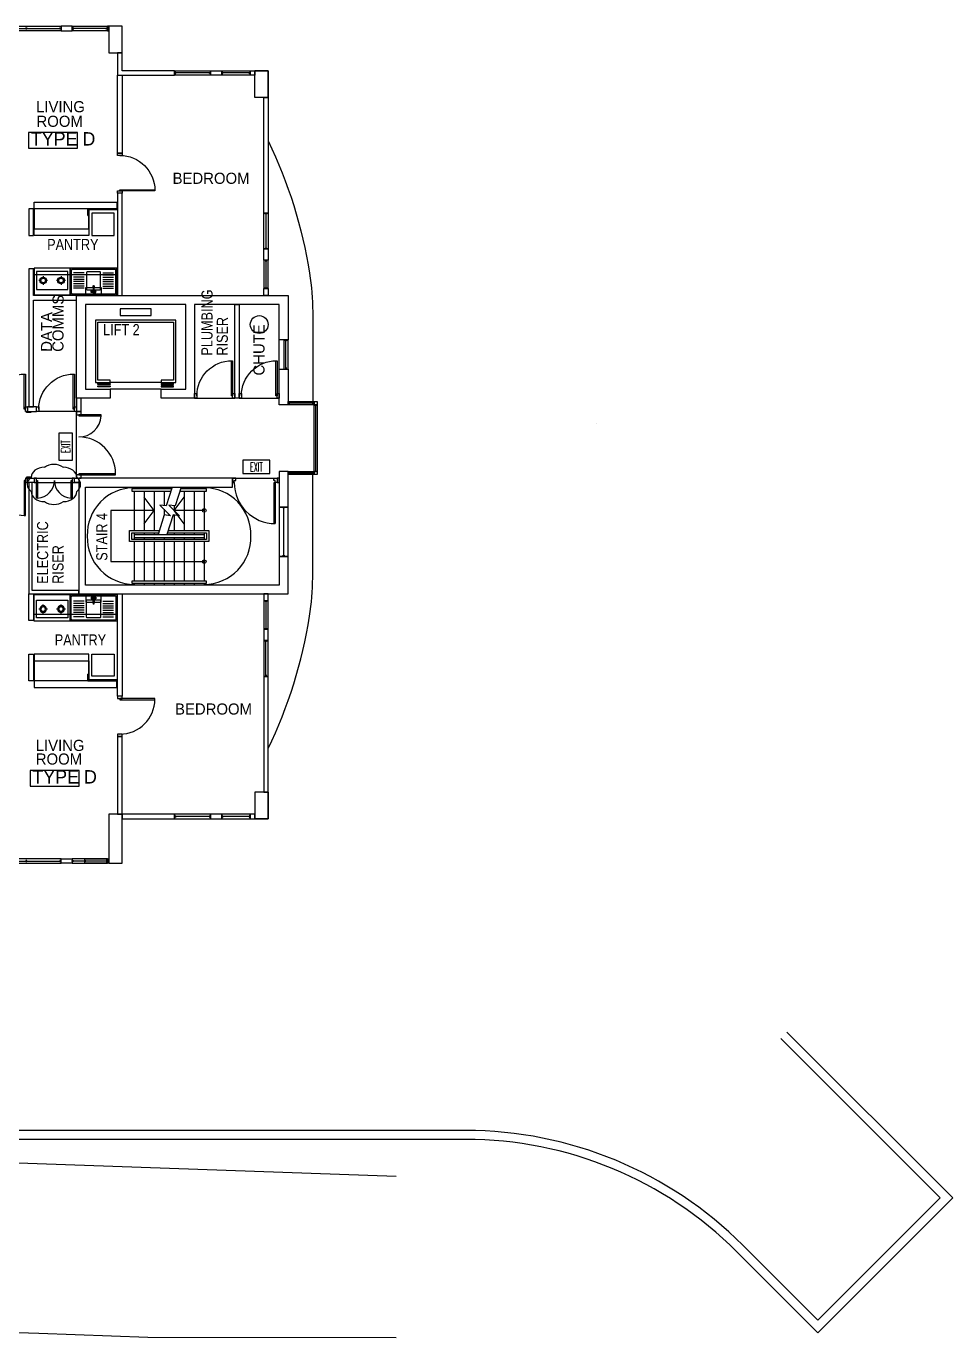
# Model space of a CAD drawing. Extents: x -7558 to 86771, y -44375 to 21100.
# Drawn here: x 65969 to 86771, y -17806 to 11650 of the extents above; entities that cross this region are included whole.
import ezdxf
from ezdxf.enums import TextEntityAlignment as Align

# ---------------------------------------------------------------- set-up
doc = ezdxf.new("R2010")
doc.units = 0
doc.header["$LTSCALE"] = 150
doc.header["$MEASUREMENT"] = 0
doc.layers.get('0').update_dxf_attribs({"color": 8, "linetype": 'CONTINUOUS'})
for name, color, linetype in [('200-T', 8, 'CONTINUOUS'), ('210--', 8, 'CONTINUOUS'), ('220--', 8, 'CONTINUOUS'), ('270--', 8, 'CONTINUOUS'), ('280--', 8, 'CONTINUOUS'), ('310--', 8, 'CONTINUOUS'), ('320--', 8, 'CONTINUOUS'), ('320-T', 8, 'CONTINUOUS'), ('430--', 8, 'CONTINUOUS'), ('510--', 8, 'CONTINUOUS'), ('660--', 8, 'CONTINUOUS'), ('730--', 8, 'CONTINUOUS'), ('730-F', 8, 'CONTINUOUS'), ('900', 8, 'CONTINUOUS'), ('REV-H', 8, 'CONTINUOUS'), ('X24A4-01$0$220--', 8, 'CONTINUOUS'), ('X24A4-01$0$240--', 8, 'CONTINUOUS'), ('X24A4-01$0$280--', 8, 'CONTINUOUS'), ('X24A4-01$0$310--', 8, 'CONTINUOUS'), ('X24A4-01$0$320--', 8, 'CONTINUOUS')]:
    doc.layers.add(name, color=color, linetype=linetype)
doc.styles.add('HELV', font='hvl____.pfb')
doc.styles.add('ROMANS_5', font='romans.shx', dxfattribs={"width": 0.5})

# ---------------------------------------------------------------- blocks, each defined once
blk = doc.blocks.new('SY-RECT1')
blk.add_lwpolyline([(3, -1.5), (3, 1.5), (-3, 1.5), (-3, -1.5)], close=True)
at = {"style": 'ROMANS_5', "width": 0.5}
blk.add_attdef('TEXT1', text='', height=2, dxfattribs=at).set_placement((0, 0), align=Align.MIDDLE)
blk = doc.blocks.new('GW02')
at = {"layer": '310--'}
for p, q in [((765.5, 50), (25, 50)), ((1531, 50), (790.5, 50))]:
    blk.add_line(p, q, dxfattribs=at)
for points in [[(1556, 100), (1556, 0), (0, 0), (0, 100)], [(0, 37.5), (0, 62.5), (25, 62.5), (25, 37.5)], [(765.5, 37.5), (765.5, 62.5), (790.5, 62.5), (790.5, 37.5)], [(1531, 37.5), (1531, 62.5), (1556, 62.5), (1556, 37.5)]]:
    blk.add_lwpolyline(points, close=True, dxfattribs=at)
blk = doc.blocks.new('D1-900')
for points in [[(75, 50), (75, 837.5), (50, 837.5), (50, 50)], [(0, 0), (50, 0), (50, 100), (0, 100)], [(850, 0), (900, 0), (900, 100), (850, 100)]]:
    blk.add_lwpolyline(points, close=True)
blk.add_arc((62.5, 50), 787.5, 0, 90)
blk = doc.blocks.new('GW07')
at = {"layer": '310--'}
blk.add_line((25, 50), (613, 50), dxfattribs=at)
for points in [[(0, 0), (0, 100), (638, 100), (638, 0)], [(0, 37.5), (0, 62.5), (25, 62.5), (25, 37.5)], [(638, 37.5), (638, 62.5), (613, 62.5), (613, 37.5)]]:
    blk.add_lwpolyline(points, close=True, dxfattribs=at)
blk = doc.blocks.new('GW03')
at = {"layer": '310--'}
blk.add_line((25, 50), (781, 50), dxfattribs=at)
for points in [[(0, 0), (0, 100), (806, 100), (806, 0)], [(0, 37.5), (0, 62.5), (25, 62.5), (25, 37.5)], [(806, 37.5), (806, 62.5), (781, 62.5), (781, 37.5)]]:
    blk.add_lwpolyline(points, close=True, dxfattribs=at)
blk = doc.blocks.new('GW06')
at = {"layer": '310--'}
blk.add_line((25, 50), (763, 50), dxfattribs=at)
for points in [[(0, 0), (0, 100), (788, 100), (788, 0)], [(0, 37.5), (0, 62.5), (25, 62.5), (25, 37.5)], [(788, 37.5), (788, 62.5), (763, 62.5), (763, 37.5)]]:
    blk.add_lwpolyline(points, close=True, dxfattribs=at)
blk = doc.blocks.new('W-661')
blk.add_line((550, 150), (1700, 150))
for points in [[(775, 1650), (775, 1800), (1475, 1800), (1475, 1650)], [(225, 1550), (2025, 1550), (2025, 150), (1700, 150), (1700, 200), (1975, 200), (1975, 1500), (275, 1500), (275, 200), (550, 200), (550, 150), (225, 150)], [(275, 125), (550, 125), (550, 100), (275, 100)], [(275, 75), (550, 75), (550, 50), (275, 50)], [(1975, 125), (1700, 125), (1700, 100), (1975, 100)], [(1975, 75), (1700, 75), (1700, 50), (1975, 50)]]:
    blk.add_lwpolyline(points, close=True)
blk = doc.blocks.new('UC23')
at = {"layer": '310--'}
blk.add_line((481, 50), (25, 50), dxfattribs=at)
for points in [[(506, 100), (506, 0), (0, 0), (0, 100)], [(0, 37.5), (0, 62.5), (25, 62.5), (25, 37.5)], [(481, 37.5), (481, 62.5), (506, 62.5), (506, 37.5)]]:
    blk.add_lwpolyline(points, close=True, dxfattribs=at)
blk = doc.blocks.new('X24A4-01$0$D1-850')
for points in [[(40, 1020), (65, 1020), (65, 100), (40, 100)], [(0, 100), (40, 100), (40, 50), (75, 50), (75, 0), (0, 0)], [(1000, 100), (960, 100), (960, 50), (925, 50), (925, 0), (1000, 0)]]:
    blk.add_lwpolyline(points, close=True)
blk.add_arc((40, 100), 920, 0, 90)
blk = doc.blocks.new('X24A4-01')
at = {"layer": 'X24A4-01$0$220--'}
blk.add_lwpolyline([(-200, 2600), (-250, 2600), (-250, 2500), (-200, 2500)], close=True, dxfattribs=at)
at = {"layer": 'X24A4-01$0$240--'}
for p, q in [((-3460, 2400), (-3460, 2360)), ((-3235, 2400), (-3235, 2360)), ((-3010, 2400), (-3010, 2360)), ((-2785, 2400), (-2785, 2360)), ((-2335, 2400), (-2335, 2360)), ((-2110, 2400), (-2110, 2360)), ((-1885, 2400), (-1885, 2360)), ((-3460, 2310), (-3460, 1425)), ((-3235, 2310), (-3235, 1425)), ((-3010, 2310), (-3010, 1425)), ((-2785, 2310), (-2785, 1981)), ((-2335, 2310), (-2335, 1425)), ((-2110, 2310), (-2110, 1425)), ((-1885, 2310), (-1885, 1425)), ((-2785, 1900), (-2785, 1762)), ((-2560, 1978), (-2560, 1875)), ((-2560, 1772), (-2560, 1425)), ((-3460, 1375), (-3460, 1225)), ((-3460, 1335), (-1885, 1335)), ((-3460, 1265), (-1885, 1265)), ((-3235, 1375), (-3235, 1335)), ((-3235, 1265), (-3235, 1225)), ((-3010, 1375), (-3010, 1335)), ((-3010, 1265), (-3010, 1225)), ((-2785, 1265), (-2785, 1225)), ((-2560, 1375), (-2560, 1335)), ((-2560, 1265), (-2560, 1225)), ((-2335, 1375), (-2335, 1335)), ((-2335, 1265), (-2335, 1225)), ((-2110, 1375), (-2110, 1335)), ((-2110, 1265), (-2110, 1225)), ((-1885, 1375), (-1885, 1225)), ((-3460, 1175), (-3460, 290)), ((-3235, 1175), (-3235, 290)), ((-3010, 1175), (-3010, 290)), ((-2785, 1175), (-2785, 290)), ((-2560, 1175), (-2560, 290)), ((-2335, 1175), (-2335, 290)), ((-2110, 1175), (-2110, 290)), ((-1885, 1175), (-1885, 290)), ((-3460, 240), (-3460, 200)), ((-3235, 240), (-3235, 200)), ((-3010, 240), (-3010, 200)), ((-2785, 240), (-2785, 200)), ((-2560, 240), (-2560, 200)), ((-2335, 240), (-2335, 200)), ((-2110, 240), (-2110, 200)), ((-1885, 240), (-1885, 200))]:
    blk.add_line(p, q, dxfattribs=at)
for points in [[(-2616, 2360), (-3510, 2360)], [(-3510, 2360), (-3510, 2310), (-2632, 2310)], [(-2603, 2400), (-2739, 1975), (-2881, 1995), (-2639, 1755), (-2781, 1775), (-2921, 1335)], [(-2403, 2400), (-2539, 1975), (-2681, 1995), (-2439, 1755), (-2581, 1775), (-2721, 1335)], [(-2432, 2310), (-1835, 2310), (-1835, 2360), (-2416, 2360)], [(-3235, 1575), (-3010, 1875), (-3235, 2175)], [(-2335, 1575), (-2560, 1875), (-2335, 2175)], [(-3010, 1875), (-3985, 1875), (-3985, 725), (-1885, 725)], [(-1885, 1875), (-2560, 1875)], [(-2693, 1425), (-1785, 1425), (-1785, 1175), (-3560, 1175)], [(-3560, 1175), (-3560, 1425), (-2893, 1425)], [(-2709, 1375), (-1835, 1375), (-1835, 1225), (-3510, 1225)], [(-3510, 1225), (-3510, 1375), (-2909, 1375)]]:
    blk.add_lwpolyline(points, dxfattribs=at)
blk.add_lwpolyline([(-1835, 240), (-1835, 290), (-3510, 290), (-3510, 240)], close=True, dxfattribs=at)
for centre in [(-1885, 1875), (-1885, 725)]:
    blk.add_circle(centre, 40, dxfattribs=at)
for centre, start, end in [((-3460, 1335), 90, 181.9102), ((-1885, 1335), 358.0898, 90), ((-3460, 1265), 178.0898, 270), ((-1885, 1265), 270, 1.9102)]:
    blk.add_arc(centre, 1050, start, end, dxfattribs=at)
at = {"layer": 'X24A4-01$0$280--'}
for points in [[(0, 1950), (0, 2750), (-200, 2750), (-200, 2750), (-200, 2750), (-200, 2400), (-200, 2400), (-200, 1950)], [(-1250, 2600), (-4700, 2600), (-4700, 0), (0, 0), (0, 844), (-200, 844), (-200, 200), (-4550, 200), (-4550, 2400), (-1250, 2400)]]:
    blk.add_lwpolyline(points, close=True, dxfattribs=at)
at = {"layer": 'X24A4-01$0$310--'}
for p, q in [((-200, 1950), (-200, 844)), ((0, 1950), (-200, 1950)), ((-100, 869), (-100, 1925)), ((0, 844), (0, 1950)), ((-200, 844), (0, 844))]:
    blk.add_line(p, q, dxfattribs=at)
for points in [[(-113, 1925), (-88, 1925), (-88, 1950), (-113, 1950)], [(-113, 869), (-88, 869), (-88, 844), (-113, 844)]]:
    blk.add_lwpolyline(points, close=True, dxfattribs=at)
at = {"layer": 'X24A4-01$0$320--', "rotation": 180}
blk.add_blockref('X24A4-01$0$D1-850', (-250, 2600), dxfattribs=at)
blk = doc.blocks.new('SINK-3')
for p, q in [((315, 450), (75, 450)), ((315, 400), (75, 400)), ((315, 350), (75, 350)), ((315, 300), (75, 300)), ((735, 450), (975, 450)), ((735, 400), (975, 400)), ((735, 350), (975, 350)), ((735, 300), (975, 300)), ((315, 250), (75, 250)), ((315, 200), (75, 200)), ((315, 150), (75, 150)), ((315, 100), (75, 100)), ((735, 250), (975, 250)), ((735, 200), (975, 200)), ((735, 150), (975, 150)), ((735, 100), (975, 100))]:
    blk.add_line(p, q)
blk.add_lwpolyline([(0, 0), (1050, 0), (1050, 600), (0, 600)], close=True)
for points in [[(0, 0), (1050, 0), (1050, 600), (0, 600), (0, 0)], [(513, 545), (473, 545), (473, 505), (513, 505)], [(537, 545), (577, 545), (577, 505), (537, 505)]]:
    blk.add_lwpolyline(points)
blk.add_lwpolyline([(50, 25), (1000, 25, 0.414214), (1025, 50), (1025, 550, 0.414214), (1000, 575), (50, 575, 0.414214), (25, 550), (25, 50, 0.414214)], format="xyb", close=True)
for points in [[(513, 485), (385, 485, 0.414214), (365, 465), (365, 100, 0.414214), (385, 80), (665, 80, 0.414214), (685, 100), (685, 465, 0.414214), (665, 485), (537, 485, 0.414214)], [(537, 449), (537, 545, 1.000009), (513, 545), (513, 449, 1.000009), (537, 449)]]:
    blk.add_lwpolyline(points, format="xyb")
for centre in [(493, 525), (525, 405), (557, 525)]:
    blk.add_circle(centre, 16)
blk = doc.blocks.new('STOVE')
for p, q in [((150, 300), (150, 250)), ((550, 300), (550, 250)), ((100, 200), (50, 200)), ((150, 150), (150, 100)), ((250, 200), (200, 200)), ((500, 200), (450, 200)), ((550, 150), (550, 100)), ((650, 200), (600, 200))]:
    blk.add_line(p, q)
blk.add_lwpolyline([(0, 0), (700, 0), (700, 400), (0, 400)], close=True)
for centre, radius in [((150, 200), 75), ((150, 200), 50), ((550, 200), 75), ((550, 200), 50)]:
    blk.add_circle(centre, radius)
blk = doc.blocks.new('D2-1350')
at = {"layer": '320--'}
for points in [[(0, 1425), (0, 1500), (-100, 1500), (-100, 1425)], [(-50, 1425), (-875, 1425), (-875, 1400), (-50, 1400)], [(-50, 100), (-550, 100), (-550, 75), (-50, 75)], [(0, 0), (0, 75), (-100, 75), (-100, 0)]]:
    blk.add_lwpolyline(points, close=True, dxfattribs=at)
for centre, radius, start, end in [((-50, 1400), 825, 180, 270), ((-51, 75), 500, 89.9283, 177.1341)]:
    blk.add_arc(centre, radius, start, end, dxfattribs=at)
blk = doc.blocks.new('W-27L')
at = {"layer": '270--'}
for points in [[(-1850, 3675, 0.072789), (-2781, 701, 0.039556), (-2850, -165), (-2850, -2181)], [(-1850, -9975, -0.072789), (-2781, -7001, -0.039556), (-2850, -6135), (-2850, -3819)]]:
    blk.add_lwpolyline(points, format="xyb", dxfattribs=at)
blk = doc.blocks.new('D2-800')
for points in [[(50, 50), (50, 450), (75, 450), (75, 50)], [(825, 50), (825, 450), (850, 450), (850, 50)], [(50, 100), (0, 100), (0, 0), (50, 0)], [(900, 100), (850, 100), (850, 0), (900, 0)]]:
    blk.add_lwpolyline(points, close=True)
for centre, start, end in [((50, 51), 359.888, 86.4168), ((850, 51), 93.5832, 180.112)]:
    blk.add_arc(centre, 400, start, end)
blk = doc.blocks.new('SY-REV1')
for centre, start, end in [((0, 0.5), 45, 135), ((-0.354, 0.354), 90, 180), ((0.354, 0.354), 0, 90), ((-0.5, 0), 135, 225), ((0.5, 0), 315, 45), ((-0.354, -0.354), 180, 270), ((0.354, -0.354), 270, 360), ((0, -0.5), 225, 315)]:
    blk.add_arc(centre, 0.5, start, end)

msp = doc.modelspace()

# ---------------------------------------------------------------- linework, layer by layer
at = {"layer": '200-T'}
for points in [[(66022, 9260), (66022, 8910), (67122, 8910), (67122, 9260)], [(66056, -5068), (66056, -5418), (67156, -5418), (67156, -5068)]]:
    msp.add_lwpolyline(points, close=True, dxfattribs=at)
at = {"layer": '210--'}
for points in [[(67003, 11650), (66750, 11650), (66750, 11550), (67003, 11550)], [(67820, 11650), (67820, 11650), (67791, 11650), (67791, 11550), (67820, 11550), (67820, 11650)], [(68020, 11050), (68020, 10550), (69300, 10550), (69300, 10650), (68120, 10650), (68120, 11050)], [(70359, 10550), (70106, 10550), (70106, 10650), (70359, 10650)], [(71100, 10650), (71100, 10550), (70997, 10550), (70997, 10650), (71100, 10650)], [(71400, 10050), (71400, 7453), (71300, 7453), (71300, 10050)], [(71300, 6394), (71300, 6647), (71400, 6647), (71400, 6394)], [(71300, 5600), (71300, 5756), (71400, 5756), (71400, 5600)], [(66200, 3100), (66000, 3100), (66000, 3000), (66200, 3000)], [(66150, 1400), (66000, 1400), (66000, 1500), (66150, 1500)], [(67150, 1400), (67050, 1400), (67050, 1500), (67150, 1500)], [(71300, -1100), (71300, -1256), (71400, -1256), (71400, -1100)], [(71300, -1894), (71300, -2147), (71400, -2147), (71400, -1894)], [(71400, -5550), (71400, -2953), (71300, -2953), (71300, -5550)], [(68120, -6150), (69300, -6150), (69300, -6050), (68120, -6050)], [(70359, -6050), (70106, -6050), (70106, -6150), (70359, -6150)], [(71100, -6150), (71100, -6050), (70997, -6050), (70997, -6150), (71100, -6150)], [(67003, -7150), (66750, -7150), (66750, -7050), (67003, -7050)], [(67820, -7150), (67820, -7150), (67791, -7150), (67791, -7050), (67820, -7050), (67820, -7150)]]:
    msp.add_lwpolyline(points, close=True, dxfattribs=at)
at = {"layer": '220--'}
for points in [[(68120, 8800), (68020, 8800), (68020, 10550), (68120, 10550), (68120, 8900), (68120, 8900)], [(68120, 7900), (68020, 7900), (68020, 5600), (68120, 5600), (68120, 7800), (68120, 7800)], [(66130, 7550), (66030, 7550), (66030, 6950), (66130, 6950)], [(66130, 5600), (66130, 6200), (66030, 6200), (66030, 3100), (66130, 3100), (66130, 5500), (67100, 5500), (67100, 5600)], [(70750, 3400), (70750, 3400), (70750, 3300), (70650, 3300), (70650, 5400), (70750, 5400)], [(67100, 3000), (67200, 3000), (67200, 3300), (67100, 3300)], [(66105, -1025), (66105, 1400), (66030, 1400), (66030, -1100), (67150, -1100), (67150, -1025)], [(66130, -1100), (66130, -1700), (66030, -1700), (66030, -1100)], [(68120, -3400), (68020, -3400), (68020, -1100), (68120, -1100), (68120, -3300), (68120, -3300)], [(66130, -3050), (66030, -3050), (66030, -2450), (66130, -2450)], [(68120, -4300), (68020, -4300), (68020, -6050), (68120, -6050), (68120, -4400), (68120, -4400)]]:
    msp.add_lwpolyline(points, close=True, dxfattribs=at)
msp.add_lwpolyline([(78775, 2736), (78775, 2736)], dxfattribs=at)
at = {"layer": '280--'}
for points in [[(67820, 11050), (68120, 11050), (68120, 11650), (67820, 11650)], [(71100, 10050), (71100, 10650), (71400, 10650), (71400, 10050)], [(71650, 4606), (71650, 5400), (69750, 5400), (69750, 3300), (69000, 3300), (69000, 3500), (69550, 3500), (69550, 5400), (67300, 5400), (67300, 3500), (67850, 3500), (67850, 3300), (67100, 3300), (67100, 5600), (71850, 5600), (71850, 4606)], [(71850, 3950), (71850, 3150), (71650, 3150), (71650, 3950)], [(71100, -5550), (71100, -6150), (71400, -6150), (71400, -5550)], [(67820, -7150), (68120, -7150), (68120, -6050), (67820, -6050)]]:
    msp.add_lwpolyline(points, close=True, dxfattribs=at)
for points in [[(71400, 10650), (71100, 10650)], [(71400, 10050), (71400, 10650)], [(71400, -5550), (71400, -6150)], [(71400, -6150), (71100, -6150)]]:
    msp.add_lwpolyline(points, dxfattribs=at)
at = {"layer": '310--'}
for p, q in [((71650, 3950), (71650, 4606)), ((71800, 3975), (71800, 4581)), ((72406, 3184), (71875, 3184)), ((72466, 3125), (72466, 1659)), ((72406, 1615), (71875, 1615))]:
    msp.add_line(p, q, dxfattribs=at)
for points in [[(71750, 3950), (71850, 3950), (71850, 4606), (71750, 4606)], [(71788, 4606), (71813, 4606), (71813, 4581), (71788, 4581)], [(71788, 3950), (71813, 3950), (71813, 3975), (71788, 3975)], [(71850, 3219), (72431, 3219), (72431, 3150), (71850, 3150)], [(71850, 3172), (71850, 3197), (71875, 3197), (71875, 3172)], [(72406, 3172), (72406, 3197), (72431, 3197), (72431, 3172)], [(72431, 3219), (72500, 3219), (72500, 3150), (72431, 3150)], [(72431, 1650), (72431, 3150), (72500, 3150), (72500, 1650)], [(72478, 3125), (72453, 3125), (72453, 3150), (72478, 3150)], [(71850, 1650), (72431, 1650), (72431, 1581), (71850, 1581)], [(71850, 1603), (71850, 1628), (71875, 1628), (71875, 1603)], [(72406, 1603), (72406, 1628), (72431, 1628), (72431, 1603)], [(72431, 1650), (72500, 1650), (72500, 1581), (72431, 1581)], [(72478, 1650), (72453, 1650), (72453, 1659), (72478, 1659)]]:
    msp.add_lwpolyline(points, close=True, dxfattribs=at)
at = {"layer": '320--'}
for points in [[(65975, 3000), (66075, 3000), (66075, 2975), (65975, 2975)], [(65975, 1500), (66075, 1500), (66075, 1525), (65975, 1525)]]:
    msp.add_lwpolyline(points, close=True, dxfattribs=at)
at = {"layer": '430--'}
for p, q in [((69750, 3300), (70650, 3300)), ((70750, 3300), (71650, 3300)), ((67150, 3000), (66200, 3000)), ((67100, 1500), (67100, 3000)), ((66150, 1500), (67150, 1500)), ((70600, 1500), (71600, 1500)), ((66150, 1400), (67150, 1400))]:
    msp.add_line(p, q, dxfattribs=at)
at = {"layer": '510--'}
msp.add_circle((71200, 4950), 200, dxfattribs=at)
msp.add_circle((71200, 4950), 200, dxfattribs=at)
at = {"layer": '660--'}
msp.add_line((69000, 3500), (67850, 3500), dxfattribs=at)
at = {"layer": '730--'}
for points in [[(68005, 7700), (68005, 7550), (67355, 7550), (67355, 7400), (67375, 7400), (67375, 6950), (66145, 6950), (66145, 7700), (68005, 7700)], [(68005, -3200), (68005, -3050), (67355, -3050), (67355, -2900), (67375, -2900), (67375, -2450), (66145, -2450), (66145, -3200), (68005, -3200)]]:
    msp.add_lwpolyline(points, dxfattribs=at)
for points in [[(66145, 7100), (67375, 7100), (67375, 7550), (66145, 7550)], [(68005, 7530), (67375, 7530), (67375, 7400), (67355, 7400), (67355, 7550), (68005, 7550)], [(66955, 6215), (66145, 6215), (66145, 5615), (66955, 5615)], [(66145, 5615), (68005, 5615), (68005, 6065), (66145, 6065)], [(67305, 5785), (67655, 5785), (67655, 5635), (67305, 5635)], [(66145, -1115), (68005, -1115), (68005, -1565), (66145, -1565)], [(66955, -1715), (66145, -1715), (66145, -1115), (66955, -1115)], [(67305, -1285), (67655, -1285), (67655, -1135), (67305, -1135)], [(66145, -2600), (67375, -2600), (67375, -3050), (66145, -3050)], [(68005, -3030), (67375, -3030), (67375, -2900), (67355, -2900), (67355, -3050), (68005, -3050)]]:
    msp.add_lwpolyline(points, close=True, dxfattribs=at)
at = {"layer": '730-F'}
for points in [[(67440, 6950), (67940, 6950), (67940, 7450), (67440, 7450)], [(67440, -2450), (67940, -2450), (67940, -2950), (67440, -2950)]]:
    msp.add_lwpolyline(points, close=True, dxfattribs=at)
at = {"layer": '900'}
for points in [[(83049, -10946), (86771, -14667), (83743, -17695), (81917, -15869, 0.198912), (75836, -13350), (38320, -13350)], [(82907, -11087), (86488, -14667), (83743, -17412), (82058, -15727, 0.198912), (75836, -13150), (38320, -13150)]]:
    msp.add_lwpolyline(points, format="xyb", dxfattribs=at)
for points, elevation in [([(74276, -14188), (60479, -13695), (54245, -13496), (52260, -13354), (46596, -13330), (46462, -13373), (37580, -12968)], -115000), ([(74276, -17806), (68697, -17798), (66254, -17711), (58806, -17473), (57938, -17513), (52044, -17398), (46328, -17088), (37980, -16708)], -113000)]:
    msp.add_lwpolyline(points, dxfattribs=dict(at, elevation=elevation))

# ---------------------------------------------------------------- block references
at = {"rotation": 180}
msp.add_blockref('GW07', (70997, 10650), dxfattribs=at)
at = {"xscale": -1}
for name, p in [('W-27L', (69550, 5400)), ('GW07', (70997, -6150))]:
    msp.add_blockref(name, p, dxfattribs=at)
for name, p in [('X24A4-01', (71850, -1100)), ('UC23', (67285, -7150))]:
    msp.add_blockref(name, p)
at = {"xscale": -1, "rotation": 90}
msp.add_blockref('GW07', (71400, -1256), dxfattribs=at)
at = {"layer": '310--'}
for name, p, rotation in [('GW02', (66750, 11650), 180), ('GW06', (67791, 11650), 180), ('GW03', (70106, 10650), 180), ('GW03', (71300, 7453), 270)]:
    msp.add_blockref(name, p, dxfattribs=dict(at, rotation=rotation))
at = {"layer": '310--', "xscale": -1}
for name, p, rotation in [('GW07', (71400, 6394), 90), ('GW03', (71300, -2953), 270)]:
    msp.add_blockref(name, p, dxfattribs=dict(at, rotation=rotation))
for name, p in [('GW03', (70106, -6150)), ('GW02', (66750, -7150)), ('GW06', (67791, -7150))]:
    msp.add_blockref(name, p, dxfattribs=at)
at = {"layer": '320--', "xscale": -1, "rotation": 270}
msp.add_blockref('D1-900', (68020, 7900), dxfattribs=at)
at = {"layer": '320--', "xscale": -1}
for p in [(70650, 3300), (71650, 3300), (66000, 3000), (67100, 3000)]:
    msp.add_blockref('D1-900', p, dxfattribs=at)
at = {"layer": '320--'}
for name, p, rotation in [('D2-1350', (67100, 3000), 180), ('D1-900', (66000, 1500), 180), ('D2-800', (67050, 1500), 180), ('D1-900', (68020, -3400), 270)]:
    msp.add_blockref(name, p, dxfattribs=dict(at, rotation=rotation))
at = {"layer": '320-T', "xscale": 100, "yscale": 100, "zscale": 100, "rotation": 90}
msp.add_blockref('SY-RECT1', (66854, 2207), dxfattribs=at).add_auto_attribs({'TEXT1': 'EXIT'})
at = {"layer": '320-T', "xscale": 100, "yscale": 100, "zscale": 100}
msp.add_blockref('SY-RECT1', (71135, 1752), dxfattribs=at).add_auto_attribs({'TEXT1': 'EXIT'})
at = {"layer": '660--', "xscale": -1}
msp.add_blockref('W-661', (69550, 3500), dxfattribs=at)
at = {"layer": '730--', "rotation": 180}
msp.add_blockref('SINK-3', (68005, 6215), dxfattribs=at)
at = {"layer": '730--', "xscale": -1}
msp.add_blockref('SINK-3', (68005, -1715), dxfattribs=at)
at = {"layer": '730-F'}
msp.add_blockref('STOVE', (66200, 5740), dxfattribs=at)
at = {"layer": '730-F', "xscale": -1, "rotation": 180}
msp.add_blockref('STOVE', (66200, -1240), dxfattribs=at)
at = {"layer": 'REV-H', "xscale": 600, "yscale": 450, "zscale": 490.0636834281195}
msp.add_blockref('SY-REV1', (66590, 1359), dxfattribs=at)

# ---------------------------------------------------------------- texts
at = {"layer": '200-T', "style": 'HELV'}
for s, height, p in [('LIVING', 250, (66190, 9718)), ('ROOM', 250, (66199, 9390)), ('TYPE D', 300, (66072, 8971)), ('BEDROOM', 250, (69255, 8110)), ('BEDROOM', 250, (69310, -3810)), ('LIVING', 250, (66182, -4627)), ('ROOM', 250, (66183, -4933)), ('TYPE D', 300, (66106, -5358))]:
    msp.add_text(s, height=height, dxfattribs=at).set_placement(p)
at = {"layer": '200-T', "style": 'HELV', "width": 0.85}
for s, p in [('PANTRY', (66439, 6623)), ('LIFT 2', (67695, 4710)), ('PANTRY', (66610, -2258))]:
    msp.add_text(s, height=250, dxfattribs=at).set_placement(p)
at = {"layer": '200-T', "style": 'HELV'}
for s, rotation, p in [('COMMS', 89.7881, (66805, 4337)), ('DATA', 89.7881, (66548, 4338)), ('CHUTE', 90, (71319, 3805))]:
    msp.add_text(s, height=250, rotation=rotation, dxfattribs=at).set_placement(p)
at = {"layer": '200-T', "style": 'HELV', "width": 0.85}
for s, rotation, p in [('PLUMBING', 89.7881, (70149, 4253)), ('RISER', 89.7881, (70494, 4252)), ('STAIR 4', 90, (67791, -355)), ('ELECTRIC', 90, (66461, -873)), ('RISER', 90, (66806, -873))]:
    msp.add_text(s, height=250, rotation=rotation, dxfattribs=at).set_placement(p)

doc.saveas('drawing.dxf')
